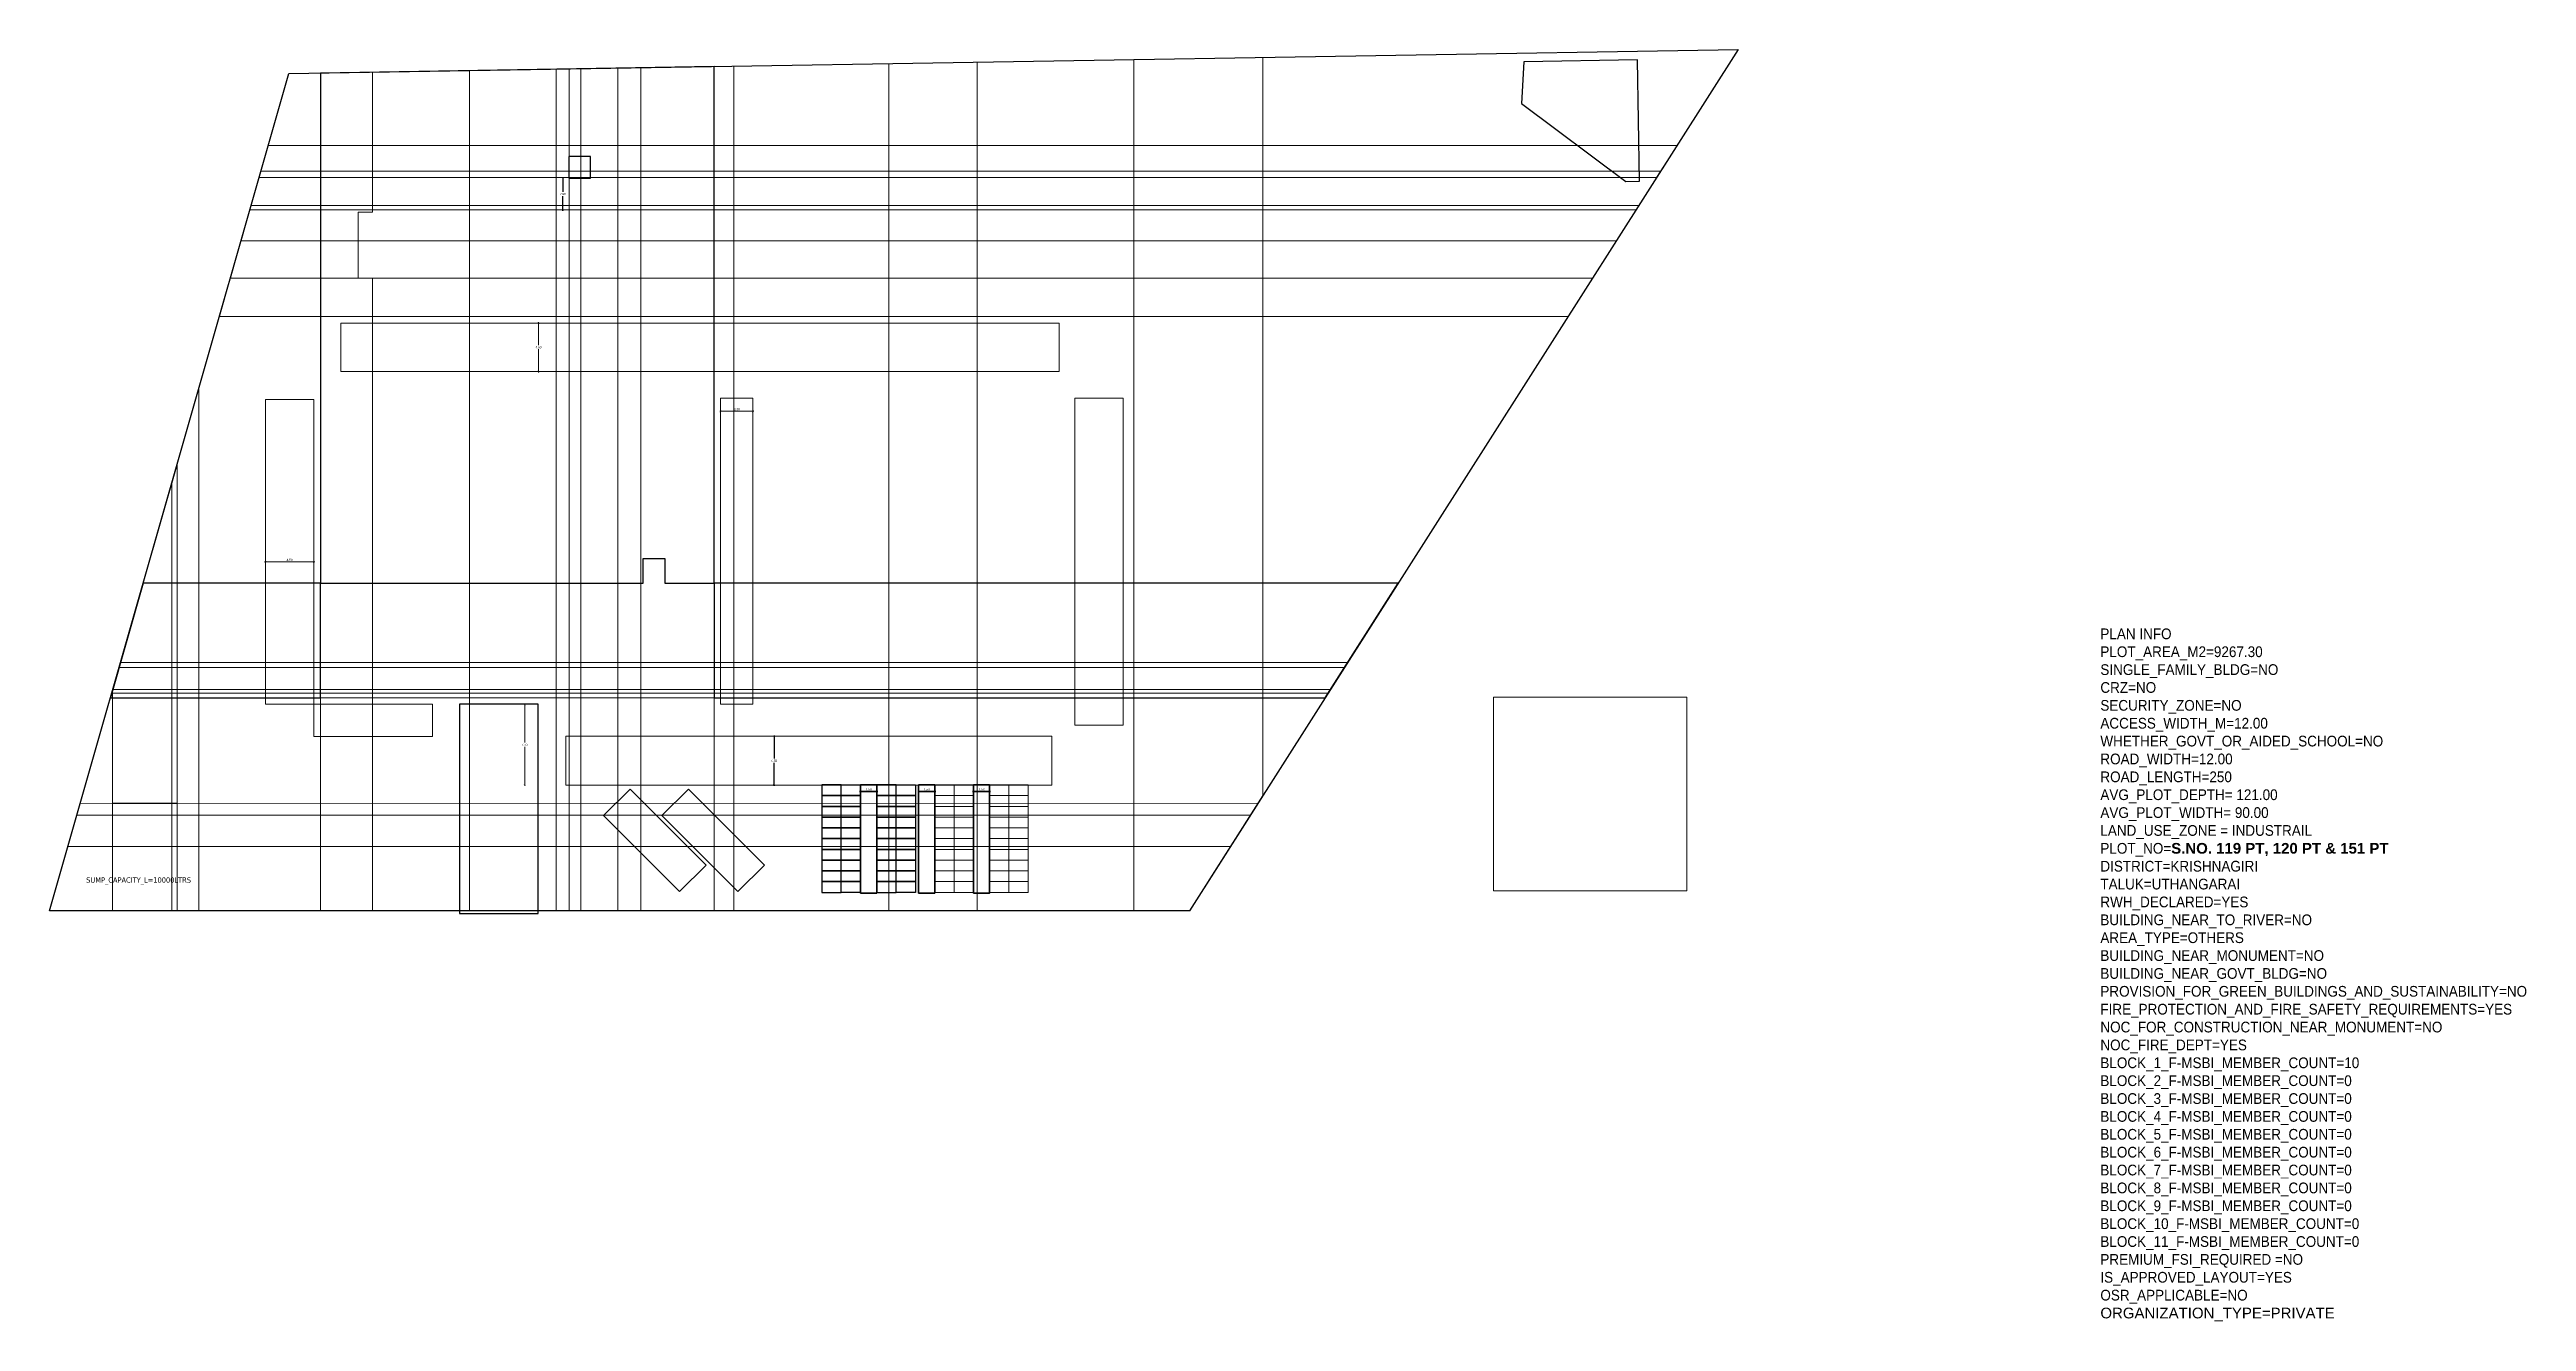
# Model space of a CAD drawing. Header units: metres. Extents: x 0 to 11269, y -5244 to -4054.
# Drawn here: x 10961.7 to 11192, y -4682.6 to -4564.3 of the extents above; entities that cross this region are included whole.
import ezdxf

# ---------------------------------------------------------------- set-up
doc = ezdxf.new("R2010")
doc.units = ezdxf.units.M
doc.header["$MEASUREMENT"] = 0
doc.header["$PDMODE"] = 2
doc.linetypes.add('HIDDEN2', pattern=[0.1875, 0.125, -0.0625])
for name, color, linetype in [('BLK_1_COVERED_AREA', 140, 'Continuous'), ('BLK_1_FLR_0_FLOOR_AREA_MEZ_1', 45, 'Continuous'), ('BLK_1_LVL_0_FRONT_SETBACK', 2, 'Continuous'), ('BLK_1_LVL_0_REAR_SETBACK', 11, 'Continuous'), ('BLK_1_LVL_0_SIDE_SETBACK1', 171, 'Continuous'), ('BLK_1_LVL_0_SIDE_SETBACK2', 102, 'Continuous'), ('BLK_2_COVERED_AREA', 140, 'Continuous'), ('BLK_2_LVL_0_FRONT_SETBACK', 2, 'Continuous'), ('BLK_2_LVL_0_REAR_SETBACK', 11, 'Continuous'), ('BLK_2_LVL_0_SIDE_SETBACK1', 171, 'Continuous'), ('BLK_2_LVL_0_SIDE_SETBACK2', 102, 'Continuous'), ('BLK_3_COVERED_AREA', 140, 'Continuous'), ('BLK_3_LVL_0_FRONT_SETBACK', 2, 'Continuous'), ('BLK_3_LVL_0_REAR_SETBACK', 11, 'Continuous'), ('BLK_3_LVL_0_SIDE_SETBACK1', 171, 'Continuous'), ('BLK_3_LVL_0_SIDE_SETBACK2', 102, 'Continuous'), ('BLK_4_COVERED_AREA', 140, 'Continuous'), ('BLK_4_LVL_0_FRONT_SETBACK', 2, 'Continuous'), ('BLK_4_LVL_0_REAR_SETBACK', 11, 'Continuous'), ('BLK_4_LVL_0_SIDE_SETBACK1', 171, 'Continuous'), ('BLK_4_LVL_0_SIDE_SETBACK2', 102, 'Continuous'), ('BLK_5_COVERED_AREA', 140, 'Continuous'), ('BLK_5_LVL_0_FRONT_SETBACK', 2, 'Continuous'), ('BLK_5_LVL_0_REAR_SETBACK', 11, 'Continuous'), ('BLK_5_LVL_0_SIDE_SETBACK1', 171, 'Continuous'), ('BLK_5_LVL_0_SIDE_SETBACK2', 102, 'Continuous'), ('BLK_6_COVERED_AREA', 140, 'Continuous'), ('BLK_6_LVL_0_FRONT_SETBACK', 2, 'Continuous'), ('BLK_6_LVL_0_REAR_SETBACK', 11, 'Continuous'), ('BLK_6_LVL_0_SIDE_SETBACK1', 171, 'Continuous'), ('BLK_6_LVL_0_SIDE_SETBACK2', 102, 'Continuous'), ('BLK_7_COVERED_AREA', 140, 'Continuous'), ('BLK_7_LVL_0_FRONT_SETBACK', 2, 'Continuous'), ('BLK_7_LVL_0_REAR_SETBACK', 11, 'Continuous'), ('BLK_7_LVL_0_SIDE_SETBACK1', 171, 'Continuous'), ('BLK_7_LVL_0_SIDE_SETBACK2', 102, 'Continuous'), ('BLK_8_COVERED_AREA', 140, 'Continuous'), ('BLK_8_LVL_0_FRONT_SETBACK', 2, 'Continuous'), ('BLK_8_LVL_0_REAR_SETBACK', 11, 'Continuous'), ('BLK_8_LVL_0_SIDE_SETBACK1', 171, 'Continuous'), ('BLK_8_LVL_0_SIDE_SETBACK2', 102, 'Continuous'), ('BLK_9_COVERED_AREA', 140, 'Continuous'), ('BLK_9_LVL_0_FRONT_SETBACK', 2, 'Continuous'), ('BLK_9_LVL_0_REAR_SETBACK', 11, 'Continuous'), ('BLK_9_LVL_0_SIDE_SETBACK1', 171, 'Continuous'), ('BLK_9_LVL_0_SIDE_SETBACK2', 102, 'Continuous'), ('INTERNAL_VEHICULAR_ACCESS_DIST', 161, 'Continuous'), ('LORRY_PARKING', 175, 'Continuous'), ('PLOT_BOUNDARY', 70, 'Continuous'), ('RWH', 130, 'Continuous'), ('SEPTIC_TANK_1', 146, 'Continuous')]:
    doc.layers.add(name, color=color, linetype=linetype)
for name, color, linetype, lineweight in [('BLK_1_LVL_0_BLDG_FOOT_PRINT', 1, 'HIDDEN2', 5), ('BLK_2_LVL_0_BLDG_FOOT_PRINT', 1, 'HIDDEN2', 5), ('BLK_3_LVL_0_BLDG_FOOT_PRINT', 1, 'HIDDEN2', 5), ('BLK_4_LVL_0_BLDG_FOOT_PRINT', 1, 'HIDDEN2', 5), ('BLK_5_LVL_0_BLDG_FOOT_PRINT', 1, 'HIDDEN2', 5), ('BLK_6_LVL_0_BLDG_FOOT_PRINT', 1, 'HIDDEN2', 5), ('BLK_7_LVL_0_BLDG_FOOT_PRINT', 1, 'HIDDEN2', 5), ('BLK_8_LVL_0_BLDG_FOOT_PRINT', 1, 'HIDDEN2', 5), ('BLK_9_LVL_0_BLDG_FOOT_PRINT', 1, 'HIDDEN2', 5), ('CYCLE_PARKING', 250, 'Continuous', 15), ('DRIVE_WAY', 255, 'Continuous', 15), ('ROAD_WIDTH', 1, 'HIDDEN2', 5), ('TWO_WHEELER_DRIVE_WAY', 1, 'Continuous', 35), ('UG_SUMP', 194, 'Continuous', 15)]:
    doc.layers.add(name, color=color, linetype=linetype, lineweight=lineweight)
doc.layers.add('PLAN_INFO', color=1, linetype='Continuous', plot=False)
doc.layers.add('TWO_WHEELER_PARKING', color=2, linetype='Continuous', plot=False)
doc.styles.add('c text', font='arial.ttf', dxfattribs={"width": 0.9})
doc.styles.add('JSC-Tahoma', font='tahoma.ttf')
doc.styles.get("Standard").update_dxf_attribs({"font": 'arial.ttf'})
doc.dimstyles.new('STY', dxfattribs={"dimscale": 0.9, "dimtxt": 0.23, "dimasz": 0.18, "dimexe": 0.15, "dimexo": 0.6, "dimgap": 0.1, "dimtad": 1, "dimtih": 1, "dimtoh": 1, "dimzin": 0, "dimdsep": 46, "dimtxsty": 'Standard', "dimblk": 'ARCHTICK', "dimcen": 0.09375, "dimdle": 0.1, "dimse1": 1, "dimse2": 1, "dimclrd": 256, "dimclrt": 256, "dimadec": 0, "dimazin": 0, "dimtfac": 1, "dimtix": 1, "dimtmove": 1, "dimatfit": 0, "dimfxl": 0, "dimtolj": 1, "dimtzin": 0, "dimlwd": -1, "dimarcsym": 0})

# ---------------------------------------------------------------- blocks, each defined once
blk = doc.blocks.new('_ArchTick')
at = {"color": 0, "lineweight": 0, "const_width": 0.15}
blk.add_lwpolyline([(-0.5, -0.5), (0.5, 0.5)], dxfattribs=at)
blk = doc.blocks.new('*D207')
at = {"layer": 'DEFPOINTS', "color": 0}
for p in [(11037.09, -4632.73), (11037.09, -4633.34), (11038.59, -4632.73)]:
    blk.add_point(p, dxfattribs=at)
at = {"layer": 'TWO_WHEELER_DRIVE_WAY', "color": 6}
blk.add_line((11038.68, -4633.34), (11037, -4633.34), dxfattribs=at)
at = {"layer": 'TWO_WHEELER_DRIVE_WAY', "color": 6, "xscale": 0.162, "yscale": 0.162, "zscale": 0.162, "rotation": 180}
blk.add_blockref('_ArchTick', (11037.09, -4633.34), dxfattribs=at)
at = {"layer": 'TWO_WHEELER_DRIVE_WAY', "color": 6, "xscale": 0.162, "yscale": 0.162, "zscale": 0.162}
blk.add_blockref('_ArchTick', (11038.59, -4633.34), dxfattribs=at)
at = {"layer": 'TWO_WHEELER_DRIVE_WAY', "color": 6, "insert": (11037.84, -4633.14), "char_height": 0.207, "attachment_point": 5}
blk.add_mtext('\\A1;1.50', dxfattribs=at)
blk = doc.blocks.new('*D208')
at = {"layer": 'DEFPOINTS', "color": 0}
for p in [(11042.49, -4632.73), (11042.49, -4633.34), (11043.99, -4632.73)]:
    blk.add_point(p, dxfattribs=at)
at = {"layer": 'TWO_WHEELER_DRIVE_WAY', "color": 6}
blk.add_line((11044.08, -4633.34), (11042.4, -4633.34), dxfattribs=at)
at = {"layer": 'TWO_WHEELER_DRIVE_WAY', "color": 6, "xscale": 0.162, "yscale": 0.162, "zscale": 0.162, "rotation": 180}
blk.add_blockref('_ArchTick', (11042.49, -4633.34), dxfattribs=at)
at = {"layer": 'TWO_WHEELER_DRIVE_WAY', "color": 6, "xscale": 0.162, "yscale": 0.162, "zscale": 0.162}
blk.add_blockref('_ArchTick', (11043.99, -4633.34), dxfattribs=at)
at = {"layer": 'TWO_WHEELER_DRIVE_WAY', "color": 6, "insert": (11043.24, -4633.14), "char_height": 0.207, "attachment_point": 5}
blk.add_mtext('\\A1;1.50', dxfattribs=at)
blk = doc.blocks.new('*D209')
at = {"layer": 'DEFPOINTS', "color": 0}
for p in [(11047.59, -4632.73), (11047.59, -4633.34), (11049.09, -4632.73)]:
    blk.add_point(p, dxfattribs=at)
at = {"layer": 'TWO_WHEELER_DRIVE_WAY', "color": 6}
blk.add_line((11049.18, -4633.34), (11047.5, -4633.34), dxfattribs=at)
at = {"layer": 'TWO_WHEELER_DRIVE_WAY', "color": 6, "xscale": 0.162, "yscale": 0.162, "zscale": 0.162, "rotation": 180}
blk.add_blockref('_ArchTick', (11047.59, -4633.34), dxfattribs=at)
at = {"layer": 'TWO_WHEELER_DRIVE_WAY', "color": 6, "xscale": 0.162, "yscale": 0.162, "zscale": 0.162}
blk.add_blockref('_ArchTick', (11049.09, -4633.34), dxfattribs=at)
at = {"layer": 'TWO_WHEELER_DRIVE_WAY', "color": 6, "insert": (11048.34, -4633.14), "char_height": 0.207, "attachment_point": 5}
blk.add_mtext('\\A1;1.50', dxfattribs=at)
blk = doc.blocks.new('*D210')
at = {"layer": 'DEFPOINTS', "color": 0}
for p in [(10981.75, -4610.99), (10986.25, -4610.99), (10981.75, -4611.99)]:
    blk.add_point(p, dxfattribs=at)
at = {"layer": 'DRIVE_WAY'}
blk.add_line((10986.34, -4611.99), (10981.66, -4611.99), dxfattribs=at)
at = {"layer": 'DRIVE_WAY', "xscale": 0.162, "yscale": 0.162, "zscale": 0.162, "rotation": 180}
blk.add_blockref('_ArchTick', (10981.75, -4611.99), dxfattribs=at)
at = {"layer": 'DRIVE_WAY', "xscale": 0.162, "yscale": 0.162, "zscale": 0.162}
blk.add_blockref('_ArchTick', (10986.25, -4611.99), dxfattribs=at)
at = {"layer": 'DRIVE_WAY', "lineweight": 0, "insert": (10984, -4611.8), "char_height": 0.207, "attachment_point": 5}
blk.add_mtext('\\A1;4.50', dxfattribs=at)
blk = doc.blocks.new('*D211')
at = {"layer": 'DEFPOINTS', "color": 0}
for p in [(11005.17, -4589.76), (11007.13, -4589.76), (11005.17, -4594.26)]:
    blk.add_point(p, dxfattribs=at)
at = {"layer": 'DRIVE_WAY'}
for p, q in [((11007.13, -4589.67), (11007.13, -4591.81)), ((11007.13, -4594.35), (11007.13, -4592.2))]:
    blk.add_line(p, q, dxfattribs=at)
at = {"layer": 'DRIVE_WAY', "xscale": 0.162, "yscale": 0.162, "zscale": 0.162}
for p, rotation in [((11007.13, -4589.76), 90), ((11007.13, -4594.26), 270)]:
    blk.add_blockref('_ArchTick', p, dxfattribs=dict(at, rotation=rotation))
at = {"layer": 'DRIVE_WAY', "lineweight": 0, "insert": (11007.13, -4592.01), "char_height": 0.207, "attachment_point": 5}
blk.add_mtext('\\A1;4.50', dxfattribs=at)
blk = doc.blocks.new('*D212')
at = {"layer": 'DEFPOINTS', "color": 0, "linetype": 'ByBlock'}
for p in [(11005.45, -4625.23), (11005.86, -4625.23), (11005.45, -4632.73)]:
    blk.add_point(p, dxfattribs=at)
at = {"layer": 'DRIVE_WAY'}
for p, q in [((11005.86, -4625.14), (11005.86, -4628.78)), ((11005.86, -4632.82), (11005.86, -4629.17))]:
    blk.add_line(p, q, dxfattribs=at)
at = {"layer": 'DRIVE_WAY', "linetype": 'ByBlock', "xscale": 0.162, "yscale": 0.162, "zscale": 0.162}
for p, rotation in [((11005.86, -4625.23), 90), ((11005.86, -4632.73), 270)]:
    blk.add_blockref('_ArchTick', p, dxfattribs=dict(at, rotation=rotation))
at = {"layer": 'DRIVE_WAY', "linetype": 'ByBlock', "insert": (11005.86, -4628.98), "char_height": 0.207, "attachment_point": 5}
blk.add_mtext('\\A1;7.50', dxfattribs=at)
blk = doc.blocks.new('*D230')
at = {"layer": 'DEFPOINTS', "color": 0, "linetype": 'ByBlock'}
for p in [(11009.97, -4576.28), (11009.41, -4579.24), (11011.08, -4579.24)]:
    blk.add_point(p, dxfattribs=at)
at = {"layer": 'SEPTIC_TANK_1', "color": 1}
for p, q in [((11009.41, -4576.19), (11009.41, -4577.56)), ((11009.41, -4579.33), (11009.41, -4577.95))]:
    blk.add_line(p, q, dxfattribs=at)
at = {"layer": 'SEPTIC_TANK_1', "color": 1, "linetype": 'ByBlock', "xscale": 0.162, "yscale": 0.162, "zscale": 0.162}
for p, rotation in [((11009.41, -4576.28), 90), ((11009.41, -4579.24), 270)]:
    blk.add_blockref('_ArchTick', p, dxfattribs=dict(at, rotation=rotation))
at = {"layer": 'SEPTIC_TANK_1', "color": 1, "linetype": 'ByBlock', "insert": (11009.41, -4577.76), "char_height": 0.207, "attachment_point": 5}
blk.add_mtext('\\A1;2.96', dxfattribs=at)
blk = doc.blocks.new('*D239')
at = {"layer": 'DEFPOINTS', "color": 0, "linetype": 'ByBlock'}
for p in [(11029.58, -4628.23), (11029.05, -4632.73), (11029.58, -4632.73)]:
    blk.add_point(p, dxfattribs=at)
at = {"layer": 'INTERNAL_VEHICULAR_ACCESS_DIST'}
for p, q in [((11029.05, -4628.14), (11029.05, -4630.28)), ((11029.05, -4632.82), (11029.05, -4630.67))]:
    blk.add_line(p, q, dxfattribs=at)
at = {"layer": 'INTERNAL_VEHICULAR_ACCESS_DIST', "linetype": 'ByBlock', "xscale": 0.162, "yscale": 0.162, "zscale": 0.162}
for p, rotation in [((11029.05, -4628.23), 90), ((11029.05, -4632.73), 270)]:
    blk.add_blockref('_ArchTick', p, dxfattribs=dict(at, rotation=rotation))
at = {"layer": 'INTERNAL_VEHICULAR_ACCESS_DIST', "linetype": 'ByBlock', "insert": (11029.05, -4630.48), "char_height": 0.207, "attachment_point": 5}
blk.add_mtext('\\A1;4.50', dxfattribs=at)
blk = doc.blocks.new('*D240')
at = {"layer": 'DEFPOINTS', "color": 0}
for p in [(11024.08, -4596.76), (11027.08, -4596.76), (11027.08, -4597.97)]:
    blk.add_point(p, dxfattribs=at)
at = {"layer": 'DRIVE_WAY'}
blk.add_line((11023.99, -4597.97), (11027.17, -4597.97), dxfattribs=at)
at = {"layer": 'DRIVE_WAY', "xscale": 0.162, "yscale": 0.162, "zscale": 0.162, "rotation": 180}
blk.add_blockref('_ArchTick', (11024.08, -4597.97), dxfattribs=at)
at = {"layer": 'DRIVE_WAY', "xscale": 0.162, "yscale": 0.162, "zscale": 0.162}
blk.add_blockref('_ArchTick', (11027.08, -4597.97), dxfattribs=at)
at = {"layer": 'DRIVE_WAY', "lineweight": 0, "insert": (11025.58, -4597.78), "char_height": 0.207, "attachment_point": 5}
blk.add_mtext('\\A1;3.00', dxfattribs=at)

msp = doc.modelspace()

# ---------------------------------------------------------------- linework, layer by layer
at = {"layer": 'BLK_1_COVERED_AREA', "lineweight": 0}
msp.add_lwpolyline([(10986.85279, -4624.62704), (10986.85279, -4613.95004), (11016.87779, -4613.95004), (11016.87779, -4611.65004), (11018.87779, -4611.65004), (11018.87779, -4613.95004), (11023.47779, -4613.95004), (11023.47779, -4624.62704)], close=True, dxfattribs=at)
at = {"layer": 'BLK_1_FLR_0_FLOOR_AREA_MEZ_1', "color": 45, "lineweight": 0}
msp.add_lwpolyline([(10986.85279, -4624.62704), (10986.85279, -4613.95004), (11016.87779, -4613.95004), (11016.87779, -4611.65004), (11018.87779, -4611.65004), (11018.87779, -4613.95004), (11023.47779, -4613.95004), (11023.47779, -4624.62704)], close=True, dxfattribs=at)
at = {"layer": 'BLK_1_LVL_0_BLDG_FOOT_PRINT', "linetype": 'ByBlock', "lineweight": 18}
msp.add_lwpolyline([(10986.85279, -4624.62704), (10986.85279, -4613.95004), (11016.87779, -4613.95004), (11016.87779, -4611.65004), (11018.87779, -4611.65004), (11018.87779, -4613.95004), (11023.47779, -4613.95004), (11023.47779, -4624.62704)], close=True, dxfattribs=at)
at = {"layer": 'BLK_1_LVL_0_FRONT_SETBACK', "color": 2, "lineweight": 0}
msp.add_lwpolyline([(11023.47779, -4624.62704), (10986.85279, -4624.62704), (10986.85279, -4644.44704), (11023.47779, -4644.44704)], close=True, dxfattribs=at)
at = {"layer": 'BLK_1_LVL_0_REAR_SETBACK', "color": 11, "linetype": 'ByBlock'}
msp.add_lwpolyline([(11023.47779, -4565.9032), (10986.85279, -4566.51361), (10986.85279, -4613.95004), (11016.87779, -4613.95004), (11016.87779, -4611.65004), (11018.87779, -4611.65004), (11018.87779, -4613.95004), (11023.47779, -4613.95004)], close=True, dxfattribs=at)
at = {"layer": 'BLK_1_LVL_0_SIDE_SETBACK1', "color": 171}
msp.add_lwpolyline([(10986.85279, -4613.95004), (10970.38279, -4613.95004), (10967.33279, -4624.62704), (10986.85279, -4624.62704)], close=True, dxfattribs=at)
at = {"layer": 'BLK_1_LVL_0_SIDE_SETBACK2', "color": 102, "linetype": 'ByBlock'}
msp.add_lwpolyline([(11087.09244, -4613.95004), (11023.47779, -4613.95004), (11023.47779, -4624.62704), (11080.29299, -4624.62704)], close=True, dxfattribs=at)
at = {"layer": 'BLK_2_COVERED_AREA', "lineweight": 0}
msp.add_lwpolyline([(11009.99125, -4579.23874), (11009.99125, -4589.15854), (11025.31125, -4589.15854), (11025.31125, -4579.23874)], close=True, dxfattribs=at)
at = {"layer": 'BLK_2_LVL_0_BLDG_FOOT_PRINT', "lineweight": 0}
msp.add_lwpolyline([(11009.99125, -4579.23874), (11009.99125, -4589.15854), (11025.31125, -4589.15854), (11025.31125, -4579.23874)], close=True, dxfattribs=at)
at = {"layer": 'BLK_2_LVL_0_FRONT_SETBACK', "lineweight": 0}
msp.add_lwpolyline([(11025.31125, -4589.15854), (11009.99125, -4589.15854), (11009.99125, -4644.44704), (11025.31125, -4644.44704)], close=True, dxfattribs=at)
at = {"layer": 'BLK_2_LVL_0_REAR_SETBACK', "lineweight": 0}
msp.add_lwpolyline([(11025.31125, -4565.87264), (11009.99125, -4566.12797), (11009.99125, -4579.23874), (11025.31125, -4579.23874)], close=True, dxfattribs=at)
at = {"layer": 'BLK_2_LVL_0_SIDE_SETBACK1', "lineweight": 0}
msp.add_lwpolyline([(11009.99125, -4579.23874), (10980.29845, -4579.23874), (10977.46475, -4589.15854), (11009.99125, -4589.15854)], close=True, dxfattribs=at)
at = {"layer": 'BLK_2_LVL_0_SIDE_SETBACK2', "lineweight": 0}
msp.add_lwpolyline([(11109.19768, -4579.23874), (11025.31125, -4579.23874), (11025.31125, -4589.15854), (11102.88044, -4589.15854)], close=True, dxfattribs=at)
at = {"layer": 'BLK_3_COVERED_AREA', "lineweight": 0}
msp.add_lwpolyline([(11000.71056, -4575.63504), (11000.71056, -4585.58504), (10990.38056, -4585.58504), (10990.38056, -4579.43504), (10991.71056, -4579.43504), (10991.71056, -4575.63504)], close=True, dxfattribs=at)
at = {"layer": 'BLK_3_LVL_0_BLDG_FOOT_PRINT', "lineweight": 0}
msp.add_lwpolyline([(11000.71056, -4575.63504), (11000.71056, -4585.58504), (10990.38056, -4585.58504), (10990.38056, -4579.43504), (10991.71056, -4579.43504), (10991.71056, -4575.63504)], close=True, dxfattribs=at)
at = {"layer": 'BLK_3_LVL_0_FRONT_SETBACK', "lineweight": 0}
msp.add_lwpolyline([(11000.71056, -4585.58504), (10991.71056, -4585.58504), (10991.71056, -4644.44704), (11000.71056, -4644.44704)], close=True, dxfattribs=at)
at = {"layer": 'BLK_3_LVL_0_REAR_SETBACK', "lineweight": 0}
msp.add_lwpolyline([(11000.71056, -4566.28265), (10991.71056, -4566.43265), (10991.71056, -4575.63504), (11000.71056, -4575.63504)], close=True, dxfattribs=at)
at = {"layer": 'BLK_3_LVL_0_SIDE_SETBACK1', "lineweight": 0}
msp.add_lwpolyline([(10990.38056, -4579.43504), (10991.71056, -4579.43504), (10991.71056, -4575.63504), (10981.32788, -4575.63504), (10978.48556, -4585.58504), (10990.38056, -4585.58504)], close=True, dxfattribs=at)
at = {"layer": 'BLK_3_LVL_0_SIDE_SETBACK2', "lineweight": 0}
msp.add_lwpolyline([(11111.49263, -4575.63504), (11000.71056, -4575.63504), (11000.71056, -4585.58504), (11105.15616, -4585.58504)], close=True, dxfattribs=at)
at = {"layer": 'BLK_4_COVERED_AREA', "lineweight": 0}
msp.add_lwpolyline([(11047.91815, -4578.81229), (11039.71815, -4578.81229), (11039.71815, -4582.11229), (11047.91815, -4582.11229)], close=True, dxfattribs=at)
at = {"layer": 'BLK_4_LVL_0_BLDG_FOOT_PRINT', "lineweight": 0}
msp.add_lwpolyline([(11047.91815, -4578.81229), (11039.71815, -4578.81229), (11039.71815, -4582.11229), (11047.91815, -4582.11229)], close=True, dxfattribs=at)
at = {"layer": 'BLK_4_LVL_0_FRONT_SETBACK', "lineweight": 0}
msp.add_lwpolyline([(11047.91815, -4582.11229), (11039.71815, -4582.11229), (11039.71815, -4644.44704), (11047.91815, -4644.44704)], close=True, dxfattribs=at)
at = {"layer": 'BLK_4_LVL_0_REAR_SETBACK', "lineweight": 0}
msp.add_lwpolyline([(11047.91815, -4565.49587), (11039.71815, -4565.63253), (11039.71815, -4578.81229), (11047.91815, -4578.81229)], close=True, dxfattribs=at)
at = {"layer": 'BLK_4_LVL_0_SIDE_SETBACK1', "lineweight": 0}
msp.add_lwpolyline([(11039.71815, -4578.81229), (10980.42027, -4578.81229), (10979.47759, -4582.11229), (11039.71815, -4582.11229)], close=True, dxfattribs=at)
at = {"layer": 'BLK_4_LVL_0_SIDE_SETBACK2', "lineweight": 0}
msp.add_lwpolyline([(11109.46925, -4578.81229), (11047.91815, -4578.81229), (11047.91815, -4582.11229), (11107.36771, -4582.11229)], close=True, dxfattribs=at)
at = {"layer": 'BLK_5_COVERED_AREA', "lineweight": 0}
msp.add_lwpolyline([(11062.50461, -4624.20002), (11074.50461, -4624.20002), (11074.50461, -4621.80002), (11062.50461, -4621.80002)], close=True, dxfattribs=at)
at = {"layer": 'BLK_5_LVL_0_BLDG_FOOT_PRINT', "lineweight": 0}
msp.add_lwpolyline([(11062.50461, -4624.20002), (11074.50461, -4624.20002), (11074.50461, -4621.80002), (11062.50461, -4621.80002)], close=True, dxfattribs=at)
at = {"layer": 'BLK_5_LVL_0_FRONT_SETBACK', "lineweight": 0}
msp.add_lwpolyline([(11074.50461, -4633.71638), (11074.50461, -4624.20002), (11062.50461, -4624.20002), (11062.50461, -4644.44704), (11067.671, -4644.44704)], close=True, dxfattribs=at)
at = {"layer": 'BLK_5_LVL_0_REAR_SETBACK', "lineweight": 0}
msp.add_lwpolyline([(11074.50461, -4565.05276), (11062.50461, -4565.25276), (11062.50461, -4621.80002), (11074.50461, -4621.80002)], close=True, dxfattribs=at)
at = {"layer": 'BLK_5_LVL_0_SIDE_SETBACK1', "lineweight": 0}
msp.add_lwpolyline([(11062.50461, -4621.80002), (10968.14036, -4621.80002), (10967.45477, -4624.20002), (11062.50461, -4624.20002)], close=True, dxfattribs=at)
at = {"layer": 'BLK_5_LVL_0_SIDE_SETBACK2', "lineweight": 0}
msp.add_lwpolyline([(11082.09332, -4621.80002), (11074.50461, -4621.80002), (11074.50461, -4624.20002), (11080.56493, -4624.20002)], close=True, dxfattribs=at)
at = {"layer": 'BLK_6_COVERED_AREA', "lineweight": 0}
msp.add_lwpolyline([(10967.53127, -4638.44241), (10973.52892, -4638.44241), (10973.52892, -4634.43779), (10967.53127, -4634.43779)], close=True, dxfattribs=at)
at = {"layer": 'BLK_6_LVL_0_BLDG_FOOT_PRINT', "lineweight": 0}
msp.add_lwpolyline([(10967.53127, -4638.44241), (10973.52892, -4638.44241), (10973.52892, -4634.43779), (10967.53127, -4634.43779)], close=True, dxfattribs=at)
at = {"layer": 'BLK_6_LVL_0_FRONT_SETBACK', "lineweight": 0}
msp.add_lwpolyline([(10973.52892, -4638.44241), (10967.53127, -4638.44241), (10967.53127, -4644.44241), (10973.52892, -4644.44241)], close=True, dxfattribs=at)
at = {"layer": 'BLK_6_LVL_0_REAR_SETBACK', "lineweight": 0}
msp.add_lwpolyline([(10973.52892, -4602.93651), (10967.53127, -4623.93224), (10967.53127, -4634.43779), (10973.52892, -4634.43779)], close=True, dxfattribs=at)
at = {"layer": 'BLK_6_LVL_0_SIDE_SETBACK1', "lineweight": 0}
msp.add_lwpolyline([(10967.52892, -4634.43779), (10964.52892, -4634.44241), (10963.38496, -4638.44704), (10967.52892, -4638.44241)], close=True, dxfattribs=at)
at = {"layer": 'BLK_6_LVL_0_SIDE_SETBACK2', "lineweight": 0}
msp.add_lwpolyline([(11074.04225, -4634.44241), (10973.52892, -4634.43779), (10973.52892, -4638.44241), (11071.49198, -4638.44704)], close=True, dxfattribs=at)
at = {"layer": 'BLK_7_COVERED_AREA', "lineweight": 0}
msp.add_lwpolyline([(11016.65983, -4573.2313), (11016.65983, -4576.23464), (11014.51464, -4576.23464), (11014.51464, -4573.2313)], close=True, dxfattribs=at)
at = {"layer": 'BLK_7_LVL_0_BLDG_FOOT_PRINT', "lineweight": 0}
msp.add_lwpolyline([(11016.65983, -4573.2313), (11016.65983, -4576.23464), (11014.51464, -4576.23464), (11014.51464, -4573.2313)], close=True, dxfattribs=at)
at = {"layer": 'BLK_7_LVL_0_FRONT_SETBACK', "lineweight": 0}
msp.add_lwpolyline([(11016.65983, -4576.23464), (11014.51464, -4576.23464), (11014.51464, -4644.45037), (11016.65983, -4644.45037)], close=True, dxfattribs=at)
at = {"layer": 'BLK_7_LVL_0_REAR_SETBACK', "lineweight": 0}
msp.add_lwpolyline([(11016.65983, -4566.02016), (11014.51464, -4566.05592), (11014.51464, -4573.2313), (11016.65983, -4573.2313)], close=True, dxfattribs=at)
at = {"layer": 'BLK_7_LVL_0_SIDE_SETBACK1', "lineweight": 0}
msp.add_lwpolyline([(11014.51464, -4573.2313), (10982.01454, -4573.2313), (10981.1566, -4576.23464), (11014.51464, -4576.23464)], close=True, dxfattribs=at)
at = {"layer": 'BLK_7_LVL_0_SIDE_SETBACK2', "lineweight": 0}
msp.add_lwpolyline([(11113.0234, -4573.2313), (11016.65983, -4573.2313), (11016.65983, -4576.23464), (11111.11078, -4576.23464)], close=True, dxfattribs=at)
at = {"layer": 'BLK_8_COVERED_AREA', "lineweight": 0}
msp.add_lwpolyline([(10973.05656, -4623.85132), (10975.55531, -4623.85132), (10975.55531, -4621.35258), (10973.05656, -4621.35258)], close=True, dxfattribs=at)
at = {"layer": 'BLK_8_LVL_0_BLDG_FOOT_PRINT', "lineweight": 0}
msp.add_lwpolyline([(10973.05656, -4623.85132), (10975.55531, -4623.85132), (10975.55531, -4621.35258), (10973.05656, -4621.35258)], close=True, dxfattribs=at)
at = {"layer": 'BLK_8_LVL_0_FRONT_SETBACK', "lineweight": 0}
msp.add_lwpolyline([(10975.55531, -4623.85132), (10973.05656, -4623.85132), (10973.05656, -4644.44704), (10975.55531, -4644.44704)], close=True, dxfattribs=at)
at = {"layer": 'BLK_8_LVL_0_REAR_SETBACK', "lineweight": 0}
msp.add_lwpolyline([(10975.55531, -4595.84284), (10973.05656, -4604.59008), (10973.05656, -4621.35258), (10975.55531, -4621.35258)], close=True, dxfattribs=at)
at = {"layer": 'BLK_8_LVL_0_SIDE_SETBACK1', "lineweight": 0}
msp.add_lwpolyline([(10973.05656, -4621.35258), (10968.26818, -4621.35258), (10967.55438, -4623.85132), (10973.05656, -4623.85132)], close=True, dxfattribs=at)
at = {"layer": 'BLK_8_LVL_0_SIDE_SETBACK2', "lineweight": 0}
msp.add_lwpolyline([(11082.37827, -4621.35258), (10975.55531, -4621.35258), (10975.55531, -4623.85132), (11080.78699, -4623.85132)], close=True, dxfattribs=at)
at = {"layer": 'BLK_9_COVERED_AREA', "lineweight": 0}
msp.add_lwpolyline([(11011.08379, -4638.44704), (11008.78379, -4638.44704), (11008.78379, -4635.54704), (11011.08379, -4635.54704)], close=True, dxfattribs=at)
at = {"layer": 'BLK_9_LVL_0_BLDG_FOOT_PRINT', "lineweight": 0}
msp.add_lwpolyline([(11011.08379, -4638.44704), (11008.78379, -4638.44704), (11008.78379, -4635.54704), (11011.08379, -4635.54704)], close=True, dxfattribs=at)
at = {"layer": 'BLK_9_LVL_0_FRONT_SETBACK', "lineweight": 0}
msp.add_lwpolyline([(11011.08379, -4638.44704), (11008.78379, -4638.44704), (11008.78379, -4644.44704), (11011.08379, -4644.44704)], close=True, dxfattribs=at)
at = {"layer": 'BLK_9_LVL_0_REAR_SETBACK', "lineweight": 0}
msp.add_lwpolyline([(11011.08379, -4566.10976), (11008.78379, -4566.1481), (11008.78379, -4635.54704), (11011.08379, -4635.54704)], close=True, dxfattribs=at)
at = {"layer": 'BLK_9_LVL_0_SIDE_SETBACK1', "lineweight": 0}
msp.add_lwpolyline([(11008.78379, -4635.54704), (10964.21338, -4635.54704), (10963.38496, -4638.44704), (11008.78379, -4638.44704)], close=True, dxfattribs=at)
at = {"layer": 'BLK_9_LVL_0_SIDE_SETBACK2', "lineweight": 0}
msp.add_lwpolyline([(11073.33879, -4635.54704), (11011.08379, -4635.54704), (11011.08379, -4638.44704), (11071.49198, -4638.44704)], close=True, dxfattribs=at)
at = {"layer": 'CYCLE_PARKING', "linetype": 'ByBlock'}
for points in [[(11043.98799, -4633.72704), (11045.78799, -4633.72704), (11045.78799, -4632.72704), (11043.98799, -4632.72704)], [(11043.98799, -4634.72704), (11045.78799, -4634.72704), (11045.78799, -4633.72704), (11043.98799, -4633.72704)], [(11047.58799, -4633.72704), (11045.78799, -4633.72704), (11045.78799, -4632.72704), (11047.58799, -4632.72704)], [(11047.58799, -4634.72704), (11045.78799, -4634.72704), (11045.78799, -4633.72704), (11047.58799, -4633.72704)], [(11049.08799, -4633.72704), (11050.88799, -4633.72704), (11050.88799, -4632.72704), (11049.08799, -4632.72704)], [(11049.08799, -4634.72704), (11050.88799, -4634.72704), (11050.88799, -4633.72704), (11049.08799, -4633.72704)], [(11052.68799, -4633.72704), (11050.88799, -4633.72704), (11050.88799, -4632.72704), (11052.68799, -4632.72704)], [(11052.68799, -4634.72704), (11050.88799, -4634.72704), (11050.88799, -4633.72704), (11052.68799, -4633.72704)], [(11043.98799, -4635.72704), (11045.78799, -4635.72704), (11045.78799, -4634.72704), (11043.98799, -4634.72704)], [(11043.98799, -4636.72704), (11045.78799, -4636.72704), (11045.78799, -4635.72704), (11043.98799, -4635.72704)], [(11047.58799, -4635.72704), (11045.78799, -4635.72704), (11045.78799, -4634.72704), (11047.58799, -4634.72704)], [(11047.58799, -4636.72704), (11045.78799, -4636.72704), (11045.78799, -4635.72704), (11047.58799, -4635.72704)], [(11049.08799, -4635.72704), (11050.88799, -4635.72704), (11050.88799, -4634.72704), (11049.08799, -4634.72704)], [(11049.08799, -4636.72704), (11050.88799, -4636.72704), (11050.88799, -4635.72704), (11049.08799, -4635.72704)], [(11052.68799, -4635.72704), (11050.88799, -4635.72704), (11050.88799, -4634.72704), (11052.68799, -4634.72704)], [(11052.68799, -4636.72704), (11050.88799, -4636.72704), (11050.88799, -4635.72704), (11052.68799, -4635.72704)], [(11043.98799, -4637.72704), (11045.78799, -4637.72704), (11045.78799, -4636.72704), (11043.98799, -4636.72704)], [(11043.98799, -4638.72704), (11045.78799, -4638.72704), (11045.78799, -4637.72704), (11043.98799, -4637.72704)], [(11043.98799, -4639.72704), (11045.78799, -4639.72704), (11045.78799, -4638.72704), (11043.98799, -4638.72704)], [(11047.58799, -4637.72704), (11045.78799, -4637.72704), (11045.78799, -4636.72704), (11047.58799, -4636.72704)], [(11047.58799, -4638.72704), (11045.78799, -4638.72704), (11045.78799, -4637.72704), (11047.58799, -4637.72704)], [(11047.58799, -4639.72704), (11045.78799, -4639.72704), (11045.78799, -4638.72704), (11047.58799, -4638.72704)], [(11049.08799, -4637.72704), (11050.88799, -4637.72704), (11050.88799, -4636.72704), (11049.08799, -4636.72704)], [(11049.08799, -4638.72704), (11050.88799, -4638.72704), (11050.88799, -4637.72704), (11049.08799, -4637.72704)], [(11049.08799, -4639.72704), (11050.88799, -4639.72704), (11050.88799, -4638.72704), (11049.08799, -4638.72704)], [(11052.68799, -4637.72704), (11050.88799, -4637.72704), (11050.88799, -4636.72704), (11052.68799, -4636.72704)], [(11052.68799, -4638.72704), (11050.88799, -4638.72704), (11050.88799, -4637.72704), (11052.68799, -4637.72704)], [(11052.68799, -4639.72704), (11050.88799, -4639.72704), (11050.88799, -4638.72704), (11052.68799, -4638.72704)], [(11043.98799, -4640.72704), (11045.78799, -4640.72704), (11045.78799, -4639.72704), (11043.98799, -4639.72704)], [(11043.98799, -4641.72704), (11045.78799, -4641.72704), (11045.78799, -4640.72704), (11043.98799, -4640.72704)], [(11047.58799, -4640.72704), (11045.78799, -4640.72704), (11045.78799, -4639.72704), (11047.58799, -4639.72704)], [(11047.58799, -4641.72704), (11045.78799, -4641.72704), (11045.78799, -4640.72704), (11047.58799, -4640.72704)], [(11049.08799, -4640.72704), (11050.88799, -4640.72704), (11050.88799, -4639.72704), (11049.08799, -4639.72704)], [(11049.08799, -4641.72704), (11050.88799, -4641.72704), (11050.88799, -4640.72704), (11049.08799, -4640.72704)], [(11052.68799, -4640.72704), (11050.88799, -4640.72704), (11050.88799, -4639.72704), (11052.68799, -4639.72704)], [(11052.68799, -4641.72704), (11050.88799, -4641.72704), (11050.88799, -4640.72704), (11052.68799, -4640.72704)], [(11043.98799, -4642.72704), (11045.78799, -4642.72704), (11045.78799, -4641.72704), (11043.98799, -4641.72704)], [(11047.58799, -4642.72704), (11045.78799, -4642.72704), (11045.78799, -4641.72704), (11047.58799, -4641.72704)], [(11049.08799, -4642.72704), (11050.88799, -4642.72704), (11050.88799, -4641.72704), (11049.08799, -4641.72704)], [(11052.68799, -4642.72704), (11050.88799, -4642.72704), (11050.88799, -4641.72704), (11052.68799, -4641.72704)]]:
    msp.add_lwpolyline(points, close=True, dxfattribs=at)
at = {"layer": 'DRIVE_WAY', "color": 254, "lineweight": 0}
for points in [[(10988.75279, -4594.25854), (11055.57032, -4594.25854), (11055.57032, -4589.75854), (10988.75279, -4589.75854)], [(10986.25279, -4625.22704), (10981.75279, -4625.22704), (10981.75279, -4596.87766), (10986.25279, -4596.87766)], [(11024.07779, -4596.75854), (11027.07779, -4596.75854), (11027.07779, -4625.22704), (11024.07779, -4625.22704)], [(11057.00461, -4596.75854), (11061.50461, -4596.75854), (11061.50461, -4627.17347), (11057.00461, -4627.17347)], [(10997.28379, -4628.22704), (10986.25279, -4628.22704), (10986.25279, -4625.22704), (10997.28379, -4625.22704)], [(11054.88696, -4628.19762), (11009.6837, -4628.19762), (11009.6837, -4632.74208), (11054.88696, -4632.74208)]]:
    msp.add_lwpolyline(points, close=True, dxfattribs=at)
at = {"layer": 'INTERNAL_VEHICULAR_ACCESS_DIST', "linetype": 'ByBlock'}
msp.add_lwpolyline([(10999.78379, -4644.67704), (11007.09739, -4644.67704), (11007.09739, -4625.22704), (10999.78379, -4625.22704)], close=True, dxfattribs=at)
at = {"layer": 'LORRY_PARKING', "color": 175, "ltscale": 400}
for points in [[(11020.26362, -4642.65533), (11022.73849, -4640.18045), (11015.66742, -4633.10939), (11013.19255, -4635.58426)], [(11025.68713, -4642.65533), (11028.162, -4640.18045), (11021.09094, -4633.10939), (11018.61606, -4635.58426)]]:
    msp.add_lwpolyline(points, close=True, dxfattribs=at)
at = {"layer": 'PLOT_BOUNDARY', "linetype": 'ByBlock'}
msp.add_lwpolyline([(10983.91955, -4566.5625), (11118.70084, -4564.31617), (11067.671, -4644.44704), (10961.671, -4644.44704)], close=True, dxfattribs=at)
at = {"layer": 'ROAD_WIDTH', "linetype": 'ByBlock', "lineweight": 18}
msp.add_lwpolyline([(11095.93213, -4624.5754), (11113.93213, -4624.5754), (11113.93213, -4642.5754), (11095.93213, -4642.5754)], close=True, dxfattribs=at)
at = {"layer": 'RWH', "ltscale": 400}
msp.add_lwpolyline([(11109.32848, -4565.27078), (11098.76157, -4565.44689), (11098.56114, -4569.32536), (11108.2407, -4576.59915), (11109.51693, -4576.57788)], close=True, dxfattribs=at)
at = {"layer": 'SEPTIC_TANK_1', "linetype": 'ByBlock'}
msp.add_lwpolyline([(11009.96932, -4576.27634), (11011.96932, -4576.27634), (11011.96932, -4574.27634), (11009.96932, -4574.27634)], close=True, dxfattribs=at)
at = {"layer": 'TWO_WHEELER_DRIVE_WAY', "color": 6}
for points in [[(11037.08799, -4642.79151), (11038.58799, -4642.79151), (11038.58799, -4632.72704), (11037.08799, -4632.72704)], [(11042.48799, -4642.79151), (11043.98799, -4642.79151), (11043.98799, -4632.72704), (11042.48799, -4632.72704)], [(11047.58799, -4642.79151), (11049.08799, -4642.79151), (11049.08799, -4632.72704), (11047.58799, -4632.72704)]]:
    msp.add_lwpolyline(points, close=True, dxfattribs=at)
at = {"layer": 'TWO_WHEELER_PARKING', "linetype": 'ByBlock'}
for points in [[(11033.48799, -4633.72704), (11035.28799, -4633.72704), (11035.28799, -4632.72704), (11033.48799, -4632.72704)], [(11033.48799, -4634.72704), (11035.28799, -4634.72704), (11035.28799, -4633.72704), (11033.48799, -4633.72704)], [(11037.08799, -4633.72704), (11035.28799, -4633.72704), (11035.28799, -4632.72704), (11037.08799, -4632.72704)], [(11037.08799, -4634.72704), (11035.28799, -4634.72704), (11035.28799, -4633.72704), (11037.08799, -4633.72704)], [(11038.58799, -4633.72704), (11040.38799, -4633.72704), (11040.38799, -4632.72704), (11038.58799, -4632.72704)], [(11038.58799, -4634.72704), (11040.38799, -4634.72704), (11040.38799, -4633.72704), (11038.58799, -4633.72704)], [(11042.18799, -4633.72704), (11040.38799, -4633.72704), (11040.38799, -4632.72704), (11042.18799, -4632.72704)], [(11042.18799, -4634.72704), (11040.38799, -4634.72704), (11040.38799, -4633.72704), (11042.18799, -4633.72704)], [(11033.48799, -4635.72704), (11035.28799, -4635.72704), (11035.28799, -4634.72704), (11033.48799, -4634.72704)], [(11033.48799, -4636.72704), (11035.28799, -4636.72704), (11035.28799, -4635.72704), (11033.48799, -4635.72704)], [(11037.08799, -4635.72704), (11035.28799, -4635.72704), (11035.28799, -4634.72704), (11037.08799, -4634.72704)], [(11037.08799, -4636.72704), (11035.28799, -4636.72704), (11035.28799, -4635.72704), (11037.08799, -4635.72704)], [(11038.58799, -4635.72704), (11040.38799, -4635.72704), (11040.38799, -4634.72704), (11038.58799, -4634.72704)], [(11038.58799, -4636.72704), (11040.38799, -4636.72704), (11040.38799, -4635.72704), (11038.58799, -4635.72704)], [(11042.18799, -4635.72704), (11040.38799, -4635.72704), (11040.38799, -4634.72704), (11042.18799, -4634.72704)], [(11042.18799, -4636.72704), (11040.38799, -4636.72704), (11040.38799, -4635.72704), (11042.18799, -4635.72704)], [(11033.48799, -4637.72704), (11035.28799, -4637.72704), (11035.28799, -4636.72704), (11033.48799, -4636.72704)], [(11033.48799, -4638.72704), (11035.28799, -4638.72704), (11035.28799, -4637.72704), (11033.48799, -4637.72704)], [(11033.48799, -4639.72704), (11035.28799, -4639.72704), (11035.28799, -4638.72704), (11033.48799, -4638.72704)], [(11037.08799, -4637.72704), (11035.28799, -4637.72704), (11035.28799, -4636.72704), (11037.08799, -4636.72704)], [(11037.08799, -4638.72704), (11035.28799, -4638.72704), (11035.28799, -4637.72704), (11037.08799, -4637.72704)], [(11037.08799, -4639.72704), (11035.28799, -4639.72704), (11035.28799, -4638.72704), (11037.08799, -4638.72704)], [(11038.58799, -4637.72704), (11040.38799, -4637.72704), (11040.38799, -4636.72704), (11038.58799, -4636.72704)], [(11038.58799, -4638.72704), (11040.38799, -4638.72704), (11040.38799, -4637.72704), (11038.58799, -4637.72704)], [(11038.58799, -4639.72704), (11040.38799, -4639.72704), (11040.38799, -4638.72704), (11038.58799, -4638.72704)], [(11042.18799, -4637.72704), (11040.38799, -4637.72704), (11040.38799, -4636.72704), (11042.18799, -4636.72704)], [(11042.18799, -4638.72704), (11040.38799, -4638.72704), (11040.38799, -4637.72704), (11042.18799, -4637.72704)], [(11042.18799, -4639.72704), (11040.38799, -4639.72704), (11040.38799, -4638.72704), (11042.18799, -4638.72704)], [(11033.48799, -4640.72704), (11035.28799, -4640.72704), (11035.28799, -4639.72704), (11033.48799, -4639.72704)], [(11033.48799, -4641.72704), (11035.28799, -4641.72704), (11035.28799, -4640.72704), (11033.48799, -4640.72704)], [(11037.08799, -4640.72704), (11035.28799, -4640.72704), (11035.28799, -4639.72704), (11037.08799, -4639.72704)], [(11037.08799, -4641.72704), (11035.28799, -4641.72704), (11035.28799, -4640.72704), (11037.08799, -4640.72704)], [(11038.58799, -4640.72704), (11040.38799, -4640.72704), (11040.38799, -4639.72704), (11038.58799, -4639.72704)], [(11038.58799, -4641.72704), (11040.38799, -4641.72704), (11040.38799, -4640.72704), (11038.58799, -4640.72704)], [(11042.18799, -4640.72704), (11040.38799, -4640.72704), (11040.38799, -4639.72704), (11042.18799, -4639.72704)], [(11042.18799, -4641.72704), (11040.38799, -4641.72704), (11040.38799, -4640.72704), (11042.18799, -4640.72704)], [(11033.48799, -4642.72704), (11035.28799, -4642.72704), (11035.28799, -4641.72704), (11033.48799, -4641.72704)], [(11037.08799, -4642.72704), (11035.28799, -4642.72704), (11035.28799, -4641.72704), (11037.08799, -4641.72704)], [(11038.58799, -4642.72704), (11040.38799, -4642.72704), (11040.38799, -4641.72704), (11038.58799, -4641.72704)], [(11042.18799, -4642.72704), (11040.38799, -4642.72704), (11040.38799, -4641.72704), (11042.18799, -4641.72704)]]:
    msp.add_lwpolyline(points, close=True, dxfattribs=at)
at = {"layer": 'UG_SUMP', "lineweight": 0}
msp.add_lwpolyline([(10967.52892, -4634.44241), (10973.52892, -4634.44241), (10973.52892, -4638.44241), (10967.52892, -4638.44241)], close=True, dxfattribs=at)

# ---------------------------------------------------------------- texts
at = {"layer": 'PLAN_INFO', "insert": (11152.37684, -4618.17608), "char_height": 0.9973852, "width": 36.0809908, "attachment_point": 1, "style": 'c text'}
msp.add_mtext('PLAN INFO\\PPLOT_AREA_M2=9267.30\\PSINGLE_FAMILY_BLDG=NO\\PCRZ=NO\\PSECURITY_ZONE=NO\\PACCESS_WIDTH_M=12.00\\PWHETHER_GOVT_OR_AIDED_SCHOOL=NO\\PROAD_WIDTH=12.00\\PROAD_LENGTH=250\\PAVG_PLOT_DEPTH= 121.00\\PAVG_PLOT_WIDTH= 90.00\\PLAND_USE_ZONE = INDUSTRAIL\\PPLOT_NO={\\A1;\\fArial CYR|b1|i0|c0|p34;\\W1;S.NO. 119 PT, 120 PT & 151 PT}\\PDISTRICT=KRISHNAGIRI\\PTALUK=UTHANGARAI\\PRWH_DECLARED=YES\\PBUILDING_NEAR_TO_RIVER=NO\\PAREA_TYPE=OTHERS\\PBUILDING_NEAR_MONUMENT=NO\\PBUILDING_NEAR_GOVT_BLDG=NO\\PPROVISION_FOR_GREEN_BUILDINGS_AND_SUSTAINABILITY=NO\\PFIRE_PROTECTION_AND_FIRE_SAFETY_REQUIREMENTS=YES\\PNOC_FOR_CONSTRUCTION_NEAR_MONUMENT=NO\\PNOC_FIRE_DEPT=YES\\PBLOCK_1_F-MSBI_MEMBER_COUNT=10\\PBLOCK_2_F-MSBI_MEMBER_COUNT=0\\PBLOCK_3_F-MSBI_MEMBER_COUNT=0\\PBLOCK_4_F-MSBI_MEMBER_COUNT=0\\PBLOCK_5_F-MSBI_MEMBER_COUNT=0\\PBLOCK_6_F-MSBI_MEMBER_COUNT=0\\PBLOCK_7_F-MSBI_MEMBER_COUNT=0\\PBLOCK_8_F-MSBI_MEMBER_COUNT=0\\PBLOCK_9_F-MSBI_MEMBER_COUNT=0\\PBLOCK_10_F-MSBI_MEMBER_COUNT=0\\PBLOCK_11_F-MSBI_MEMBER_COUNT=0\\PPREMIUM_FSI_REQUIRED =NO\\PIS_APPROVED_LAYOUT=YES\\POSR_APPLICABLE=NO\\P{\\W1;ORGANIZATION_TYPE=PRIVATE}', dxfattribs=at)
at = {"layer": 'UG_SUMP', "lineweight": 0, "insert": (10965.07878, -4641.3232), "char_height": 0.5, "width": 12.25, "attachment_point": 1, "style": 'JSC-Tahoma'}
msp.add_mtext('SUMP_CAPACITY_L=10000LTRS', dxfattribs=at)

# ---------------------------------------------------------------- dimensions: what is measured, and where the dimension line sits
at = {"layer": 'DRIVE_WAY', "color": 254, "lineweight": 0}
dim = msp.add_linear_dim(base=(11007.13421, -4589.75854), p1=(11005.16529, -4594.25854), p2=(11005.16529, -4589.75854), angle=90, dimstyle='STY', dxfattribs=at)
dim.commit()
dim.dimension.update_dxf_attribs({"geometry": '*D211', "text_midpoint": (11007.13421, -4592.00854)})
for base, p1, p2, picture, middle in [((11027.07779, -4597.97241), (11024.07779, -4596.75854), (11027.07779, -4596.75854), '*D240', (11025.57779, -4597.77665)), ((10981.75279, -4611.99158), (10986.25279, -4610.99279), (10981.75279, -4610.99279), '*D210', (10984.00279, -4611.79589))]:
    dim = msp.add_linear_dim(base=base, p1=p1, p2=p2, dimstyle='STY', dxfattribs=at)
    dim.commit()
    dim.dimension.update_dxf_attribs({"geometry": picture, "text_midpoint": middle})
at = {"layer": 'DRIVE_WAY', "linetype": 'ByBlock'}
dim = msp.add_linear_dim(base=(11005.86126, -4625.22704), p1=(11005.4532, -4632.72704), p2=(11005.4532, -4625.22704), angle=90, dimstyle='STY', dxfattribs=at)
dim.commit()
dim.dimension.update_dxf_attribs({"geometry": '*D212', "text_midpoint": (11005.86126, -4628.97704)})
at = {"layer": 'INTERNAL_VEHICULAR_ACCESS_DIST', "linetype": 'ByBlock'}
dim = msp.add_linear_dim(base=(11029.04582, -4632.72704), p1=(11029.57779, -4628.22704), p2=(11029.57779, -4632.72704), angle=90, dimstyle='STY', dxfattribs=at)
dim.commit()
dim.dimension.update_dxf_attribs({"geometry": '*D239', "text_midpoint": (11029.04582, -4630.47704)})
at = {"layer": 'SEPTIC_TANK_1', "color": 1, "linetype": 'ByBlock'}
dim = msp.add_linear_dim(base=(11009.4089, -4579.23874), p1=(11009.96932, -4576.27634), p2=(11011.08379, -4579.23874), angle=90, dimstyle='STY', override={"dimclrd": 1, "dimclrt": 1}, dxfattribs=at)
dim.commit()
dim.dimension.update_dxf_attribs({"geometry": '*D230', "text_midpoint": (11009.4089, -4577.75754)})
at = {"layer": 'TWO_WHEELER_DRIVE_WAY', "color": 6}
for base, p1, p2, picture, middle in [((11037.08799, -4633.33863), (11038.58799, -4632.72704), (11037.08799, -4632.72704), '*D207', (11037.83799, -4633.14294)), ((11042.48799, -4633.33863), (11043.98799, -4632.72704), (11042.48799, -4632.72704), '*D208', (11043.23799, -4633.14294)), ((11047.58799, -4633.33863), (11049.08799, -4632.72704), (11047.58799, -4632.72704), '*D209', (11048.33799, -4633.14294))]:
    dim = msp.add_linear_dim(base=base, p1=p1, p2=p2, dimstyle='STY', override={"dimclrd": 6, "dimclrt": 6}, dxfattribs=at)
    dim.commit()
    dim.dimension.update_dxf_attribs({"geometry": picture, "text_midpoint": middle})

doc.saveas('drawing.dxf')
